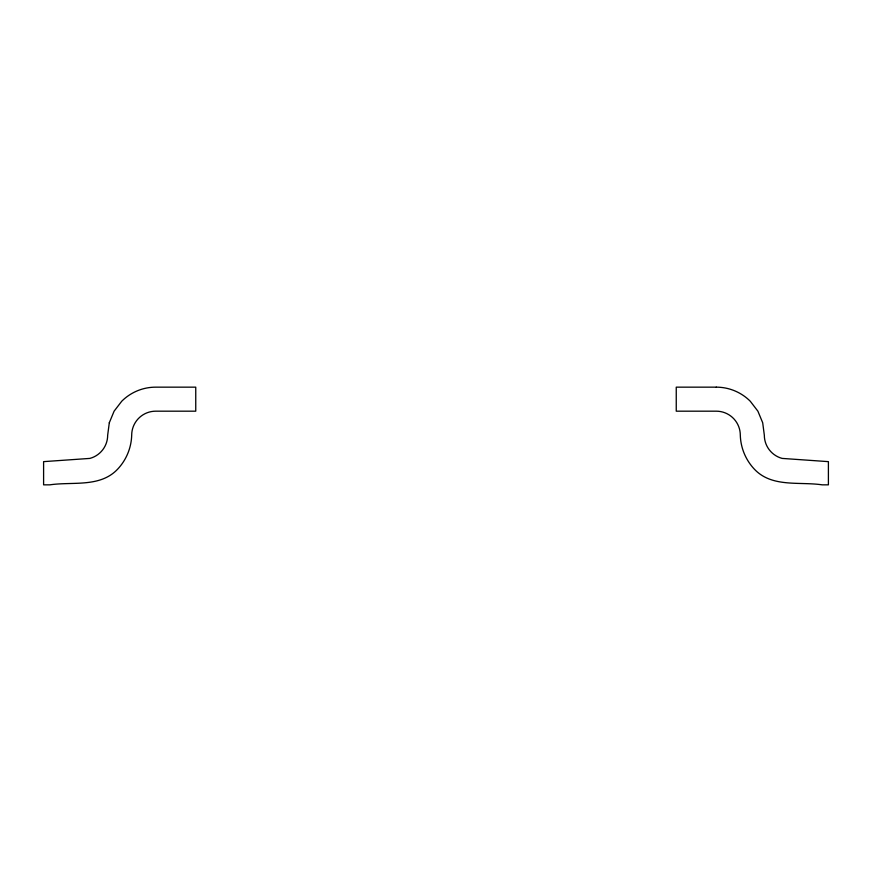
<?xml version="1.0" encoding="UTF-8"?>
<svg xmlns="http://www.w3.org/2000/svg" width="872" height="872" viewBox="0 0 872 872"><rect width="100%" height="100%" fill="white"/><g stroke="black" fill="none" stroke-linecap="round" stroke-linejoin="round"><path stroke-width="1.31" d="M109.305 422.767L107.67 435.204A24.024 24.024 0 0 1 89.86 458.41L43.6 461.637L43.6 484.843L49.813 484.843C72.561 481.453 100.029 487.83 117.622 469.18C126.32 459.958 131.323 447.881 131.694 435.204A24.024 24.024 0 0 1 155.717 411.181L195.753 411.181L195.753 387.157L155.717 387.157A48.047 48.047 0 0 0 121.742 401.229L114.101 411.181L109.305 422.767M716.283 387.157L676.247 387.157L676.247 411.181L716.283 411.181A24.024 24.024 0 0 1 740.306 435.204C740.677 447.881 745.68 459.958 754.378 469.18C771.971 487.83 799.439 481.453 822.187 484.843L828.4 484.843L828.4 461.637L782.14 458.41A24.024 24.024 0 0 1 764.33 435.204L762.695 422.767L757.899 411.181L750.258 401.229A48.047 48.047 0 0 0 716.283 387.157"/></g></svg>
